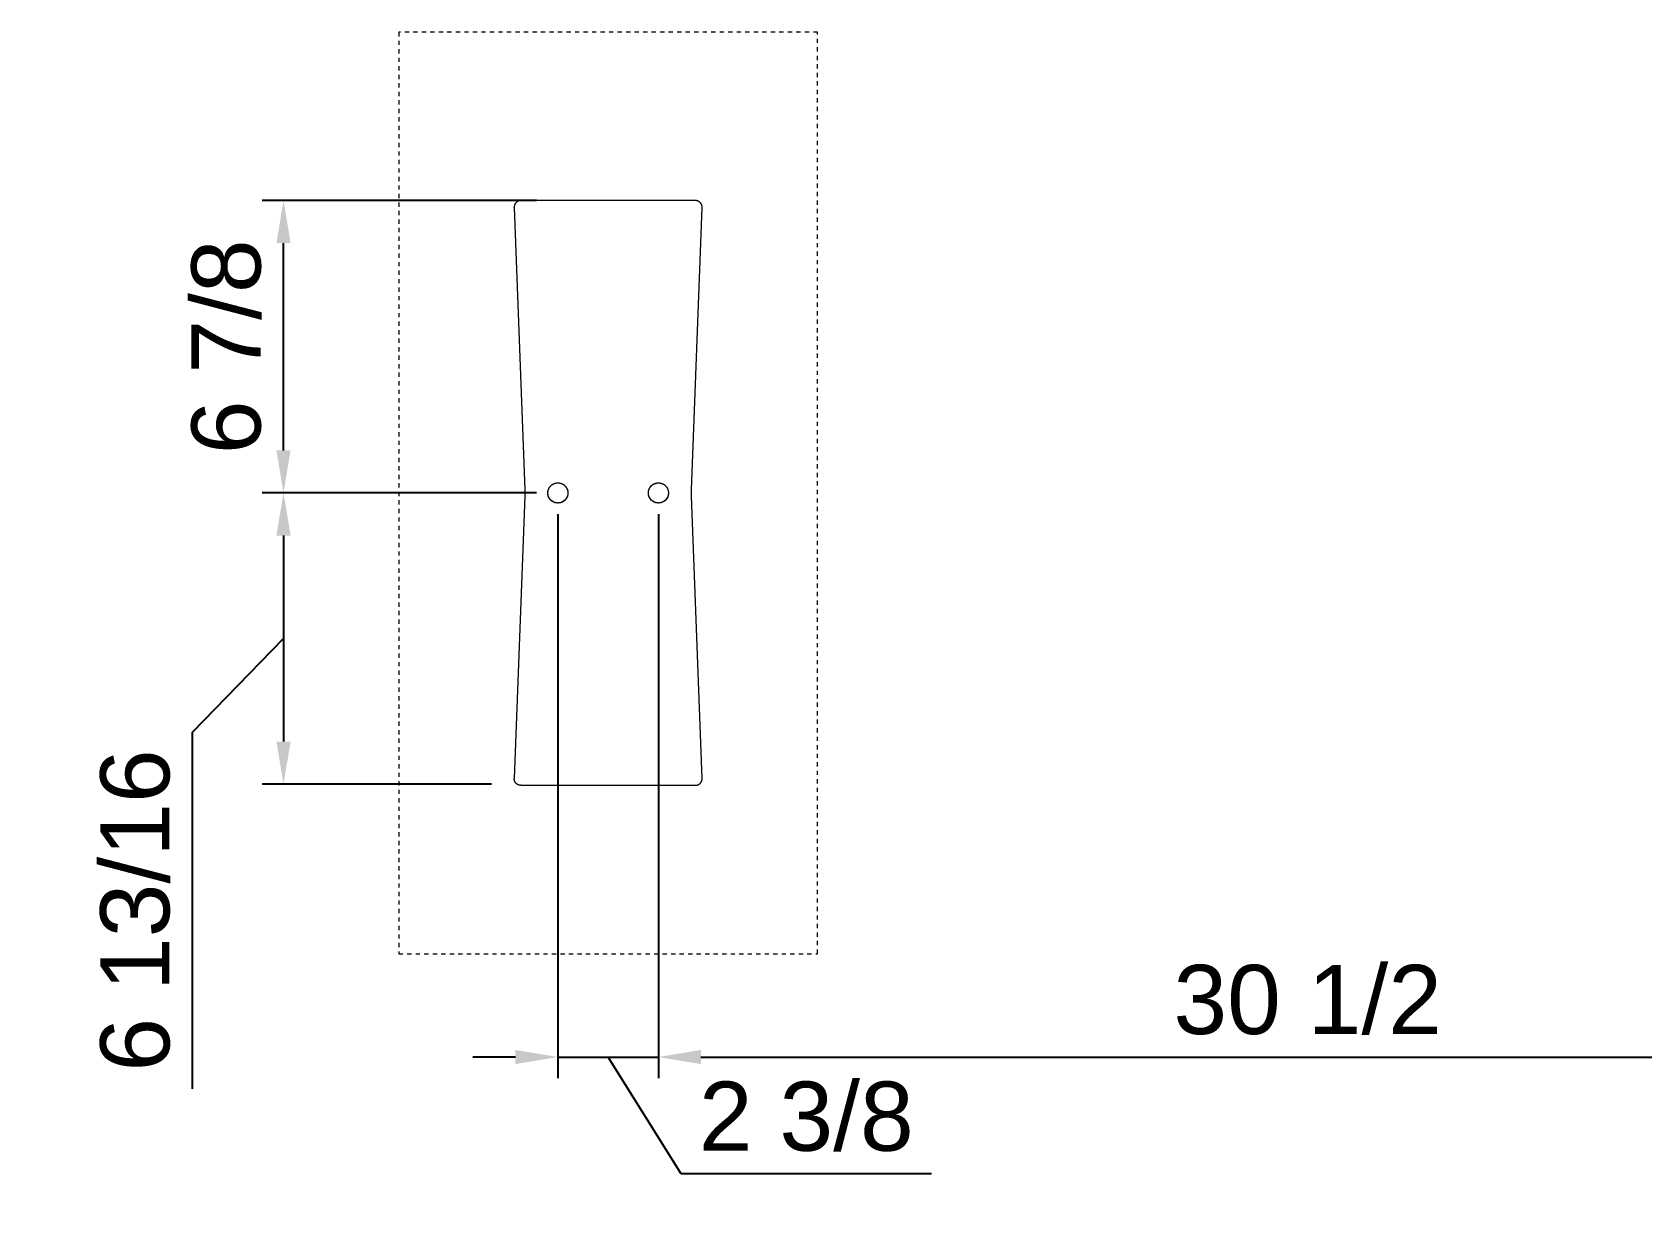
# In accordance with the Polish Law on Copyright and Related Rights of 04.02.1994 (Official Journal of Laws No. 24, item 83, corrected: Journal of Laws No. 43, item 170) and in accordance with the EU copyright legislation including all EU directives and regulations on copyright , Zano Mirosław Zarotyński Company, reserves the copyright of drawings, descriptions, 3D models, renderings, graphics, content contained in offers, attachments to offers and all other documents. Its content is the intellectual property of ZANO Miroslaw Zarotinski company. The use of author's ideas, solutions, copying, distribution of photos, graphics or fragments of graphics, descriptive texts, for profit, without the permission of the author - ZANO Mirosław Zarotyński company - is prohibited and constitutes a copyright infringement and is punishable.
# Model space of a CAD drawing. Header units: inches. Extents: x 1 to 179, y 2 to 121.
# Drawn here: x 0.66 to 38.49, y 2.16 to 30.06 of the extents above; entities that cross this region are included whole.
import ezdxf

# ---------------------------------------------------------------- set-up
doc = ezdxf.new("R2010")
doc.units = ezdxf.units.IN
doc.linetypes.add('HIDDEN', pattern=[1.905, 1.27, -0.635])
for name, color, linetype, lineweight in [('ZANO_R', 7, 'Continuous', 0), ('ZANO_R_przerywana', 250, 'HIDDEN', 0), ('ZANO_W', 1, 'Continuous', 0)]:
    doc.layers.add(name, color=color, linetype=linetype, lineweight=lineweight)
doc.styles.get("Standard").update_dxf_attribs({"font": 'arial.ttf'})
doc.dimstyles.new('amerykanie', dxfattribs={"dimtxt": 50, "dimasz": 50, "dimexe": 0.5, "dimexo": 0.5, "dimgap": 1, "dimtad": 1, "dimdec": 0, "dimzin": 0, "dimlunit": 5, "dimtxsty": 'Standard', "dimcen": 0.09, "dimclrd": 1, "dimclre": 1, "dimclrt": 1, "dimazin": 0, "dimtfac": 1, "dimtdec": 0, "dimtmove": 0, "dimatfit": 3, "dimfxl": 1, "dimtzin": 0, "dimarcsym": 1})

# ---------------------------------------------------------------- blocks, each defined once
blk = doc.blocks.new('*D405')
at = {"layer": 'ZANO_W', "color": 1, "lineweight": -2}
for p, q in [((13.017, 18.737), (13.017, 5.482)), ((15.379, 18.737), (15.379, 5.482)), ((12.017, 5.982), (11.017, 5.982)), ((13.017, 5.982), (15.379, 5.982)), ((15.913, 3.24), (14.198, 5.982)), ((16.379, 5.982), (17.379, 5.982)), ((21.796, 3.24), (15.913, 3.24))]:
    blk.add_line(p, q, dxfattribs=at)
at = {"layer": 'ZANO_W', "color": 1}
for points in [[(12.017, 5.816), (12.017, 6.149), (13.017, 5.982)], [(16.379, 6.149), (16.379, 5.816), (15.379, 5.982)]]:
    blk.add_solid(points, dxfattribs=at)
at = {"layer": 'ZANO_W', "color": 1, "insert": (18.854, 4.581), "char_height": 1.625, "attachment_point": 5}
blk.add_mtext('2 3/8', dxfattribs=at)
blk = doc.blocks.new('*D406')
at = {"layer": 'ZANO_W', "color": 1, "lineweight": -2}
for p, q in [((15.379, 18.737), (15.379, 5.482)), ((45.891, 18.737), (45.891, 5.482)), ((16.379, 5.982), (44.891, 5.982))]:
    blk.add_line(p, q, dxfattribs=at)
at = {"layer": 'ZANO_W', "color": 1}
for points in [[(16.379, 6.149), (16.379, 5.816), (15.379, 5.982)], [(44.891, 5.816), (44.891, 6.149), (45.891, 5.982)]]:
    blk.add_solid(points, dxfattribs=at)
at = {"layer": 'ZANO_W', "color": 1, "insert": (30.635, 7.323), "char_height": 1.625, "attachment_point": 5}
blk.add_mtext('30 1/2', dxfattribs=at)
blk = doc.blocks.new('*D410')
at = {"layer": 'ZANO_W', "color": 1, "lineweight": -2}
for p, q in [((12.517, 19.237), (6.07, 19.237)), ((6.57, 18.237), (6.57, 13.394)), ((4.429, 13.619), (6.57, 15.816)), ((4.429, 5.234), (4.429, 13.619)), ((11.457, 12.394), (6.07, 12.394))]:
    blk.add_line(p, q, dxfattribs=at)
at = {"layer": 'ZANO_W', "color": 1}
for points in [[(6.737, 18.237), (6.403, 18.237), (6.57, 19.237)], [(6.403, 13.394), (6.737, 13.394), (6.57, 12.394)]]:
    blk.add_solid(points, dxfattribs=at)
at = {"layer": 'ZANO_W', "color": 1, "insert": (3.088, 9.426), "char_height": 1.625, "attachment_point": 5, "rotation": 90}
blk.add_mtext('6 13/16', dxfattribs=at)
blk = doc.blocks.new('*D411')
at = {"layer": 'ZANO_W', "color": 1, "lineweight": -2}
for p, q in [((12.517, 26.107), (6.07, 26.107)), ((6.57, 20.237), (6.57, 25.107)), ((12.517, 19.237), (6.07, 19.237))]:
    blk.add_line(p, q, dxfattribs=at)
at = {"layer": 'ZANO_W', "color": 1}
for points in [[(6.737, 25.107), (6.403, 25.107), (6.57, 26.107)], [(6.403, 20.237), (6.737, 20.237), (6.57, 19.237)]]:
    blk.add_solid(points, dxfattribs=at)
at = {"layer": 'ZANO_W', "color": 1, "insert": (5.23, 22.672), "char_height": 1.625, "attachment_point": 5, "rotation": 90}
blk.add_mtext('6 7/8', dxfattribs=at)

msp = doc.modelspace()

# ---------------------------------------------------------------- linework, layer by layer
at = {"layer": 'ZANO_R'}
for p, q in [((12.09398, 26.09796), (12.08894, 26.09608)), ((12.09908, 26.09968), (12.09398, 26.09796)), ((12.10423, 26.10122), (12.09908, 26.09968)), ((12.10943, 26.10258), (12.10423, 26.10122)), ((12.11468, 26.10376), (12.10943, 26.10258)), ((12.11996, 26.10477), (12.11468, 26.10376)), ((12.12527, 26.10559), (12.11996, 26.10477)), ((12.13061, 26.10623), (12.12527, 26.10559)), ((12.13597, 26.10669), (12.13061, 26.10623)), ((12.14134, 26.10696), (12.13597, 26.10669)), ((12.14672, 26.10706), (12.14134, 26.10696)), ((16.24882, 26.10706), (12.14672, 26.10706)), ((16.25421, 26.10696), (16.24882, 26.10706)), ((16.25959, 26.10669), (16.25421, 26.10696)), ((16.26496, 26.10623), (16.25959, 26.10669)), ((16.27031, 26.10558), (16.26496, 26.10623)), ((16.27563, 26.10476), (16.27031, 26.10558)), ((16.28093, 26.10375), (16.27563, 26.10476)), ((16.28618, 26.10256), (16.28093, 26.10375)), ((16.2914, 26.10119), (16.28618, 26.10256)), ((16.29656, 26.09964), (16.2914, 26.10119)), ((16.30166, 26.09792), (16.29656, 26.09964)), ((16.30671, 26.09603), (16.30166, 26.09792)), ((11.98933, 25.95495), (11.98924, 25.94957)), ((11.98926, 25.94662), (11.98924, 25.94957)), ((11.98935, 25.94366), (11.98926, 25.94662)), ((11.9896, 25.96032), (11.98933, 25.95495)), ((11.98935, 25.94366), (12.23879, 19.31096)), ((11.99006, 25.96568), (11.9896, 25.96032)), ((11.9907, 25.97102), (11.99006, 25.96568)), ((11.99153, 25.97633), (11.9907, 25.97102)), ((11.99253, 25.98162), (11.99153, 25.97633)), ((11.99371, 25.98686), (11.99253, 25.98162)), ((11.99508, 25.99206), (11.99371, 25.98686)), ((11.99661, 25.99722), (11.99508, 25.99206)), ((11.99833, 26.00231), (11.99661, 25.99722)), ((12.00022, 26.00735), (11.99833, 26.00231)), ((12.00227, 26.01232), (12.00022, 26.00735)), ((12.0045, 26.01721), (12.00227, 26.01232)), ((12.00689, 26.02203), (12.0045, 26.01721)), ((12.00945, 26.02676), (12.00689, 26.02203)), ((12.01216, 26.0314), (12.00945, 26.02676)), ((12.01503, 26.03595), (12.01216, 26.0314)), ((12.01806, 26.04039), (12.01503, 26.03595)), ((12.02123, 26.04473), (12.01806, 26.04039)), ((12.02456, 26.04896), (12.02123, 26.04473)), ((12.02802, 26.05307), (12.02456, 26.04896)), ((12.03162, 26.05706), (12.02802, 26.05307)), ((12.03536, 26.06093), (12.03162, 26.05706)), ((12.03923, 26.06467), (12.03536, 26.06093)), ((12.04322, 26.06827), (12.03923, 26.06467)), ((12.04733, 26.07173), (12.04322, 26.06827)), ((12.05156, 26.07506), (12.04733, 26.07173)), ((12.0559, 26.07823), (12.05156, 26.07506)), ((12.06035, 26.08126), (12.0559, 26.07823)), ((12.06489, 26.08413), (12.06035, 26.08126)), ((12.06953, 26.08684), (12.06489, 26.08413)), ((12.07426, 26.0894), (12.06953, 26.08684)), ((12.07908, 26.09179), (12.07426, 26.0894)), ((12.08398, 26.09402), (12.07908, 26.09179)), ((12.08894, 26.09608), (12.08398, 26.09402)), ((16.15675, 19.31096), (16.40619, 25.94366)), ((16.31169, 26.09396), (16.30671, 26.09603)), ((16.31659, 26.09173), (16.31169, 26.09396)), ((16.32141, 26.08932), (16.31659, 26.09173)), ((16.32615, 26.08676), (16.32141, 26.08932)), ((16.3308, 26.08403), (16.32615, 26.08676)), ((16.33535, 26.08115), (16.3308, 26.08403)), ((16.3398, 26.07811), (16.33535, 26.08115)), ((16.34415, 26.07492), (16.3398, 26.07811)), ((16.34838, 26.07159), (16.34415, 26.07492)), ((16.3525, 26.06811), (16.34838, 26.07159)), ((16.35649, 26.06449), (16.3525, 26.06811)), ((16.36036, 26.06074), (16.35649, 26.06449)), ((16.3641, 26.05686), (16.36036, 26.06074)), ((16.3677, 26.05285), (16.3641, 26.05686)), ((16.37117, 26.04873), (16.3677, 26.05285)), ((16.37449, 26.04448), (16.37117, 26.04873)), ((16.37766, 26.04013), (16.37449, 26.04448)), ((16.38068, 26.03567), (16.37766, 26.04013)), ((16.38355, 26.0311), (16.38068, 26.03567)), ((16.38626, 26.02645), (16.38355, 26.0311)), ((16.38881, 26.0217), (16.38626, 26.02645)), ((16.3912, 26.01687), (16.38881, 26.0217)), ((16.39342, 26.01196), (16.3912, 26.01687)), ((16.39547, 26.00697), (16.39342, 26.01196)), ((16.39735, 26.00192), (16.39547, 26.00697)), ((16.39905, 25.99681), (16.39735, 26.00192)), ((16.40058, 25.99164), (16.39905, 25.99681)), ((16.40193, 25.98642), (16.40058, 25.99164)), ((16.4031, 25.98116), (16.40193, 25.98642)), ((16.40409, 25.97587), (16.4031, 25.98116)), ((16.4049, 25.97054), (16.40409, 25.97587)), ((16.40552, 25.96519), (16.4049, 25.97054)), ((16.40597, 25.95982), (16.40552, 25.96519)), ((16.40622, 25.95443), (16.40597, 25.95982)), ((16.40619, 25.94366), (16.4063, 25.94904)), ((16.4063, 25.94904), (16.40622, 25.95443)), ((12.23879, 19.31096), (12.23983, 19.27398)), ((12.7855, 19.28556), (12.78731, 19.29351)), ((12.78731, 19.29351), (12.7894, 19.30139)), ((12.7894, 19.30139), (12.79176, 19.3092)), ((12.79176, 19.3092), (12.79438, 19.31692)), ((12.79438, 19.31692), (12.79727, 19.32455)), ((12.79727, 19.32455), (12.80043, 19.33207)), ((12.80043, 19.33207), (12.80384, 19.33947)), ((12.80384, 19.33947), (12.8075, 19.34676)), ((12.8075, 19.34676), (12.81142, 19.35391)), ((12.81142, 19.35391), (12.81558, 19.36093)), ((12.81558, 19.36093), (12.81997, 19.36779)), ((12.81997, 19.36779), (12.82461, 19.3745)), ((12.82461, 19.3745), (12.82947, 19.38105)), ((12.82947, 19.38105), (12.83455, 19.38743)), ((12.83455, 19.38743), (12.83985, 19.39362)), ((12.83985, 19.39362), (12.84536, 19.39963)), ((12.84536, 19.39963), (12.85108, 19.40545)), ((12.85108, 19.40545), (12.85699, 19.41106)), ((12.85699, 19.41106), (12.8631, 19.41647)), ((12.8631, 19.41647), (12.86938, 19.42166)), ((12.86938, 19.42166), (12.87585, 19.42664)), ((12.87585, 19.42664), (12.88248, 19.43139)), ((12.88248, 19.43139), (12.88927, 19.4359)), ((12.88927, 19.4359), (12.89621, 19.44018)), ((12.89621, 19.44018), (12.90329, 19.44422)), ((12.90329, 19.44422), (12.91052, 19.44801)), ((12.91052, 19.44801), (12.91786, 19.45155)), ((12.91786, 19.45155), (12.92533, 19.45483)), ((12.92533, 19.45483), (12.9329, 19.45785)), ((12.9329, 19.45785), (12.94057, 19.46061)), ((12.94057, 19.46061), (12.94834, 19.4631)), ((12.94834, 19.4631), (12.95618, 19.46533)), ((12.95618, 19.46533), (12.9641, 19.46728)), ((12.9641, 19.46728), (12.97208, 19.46896)), ((12.97208, 19.46896), (12.98012, 19.47036)), ((12.98012, 19.47036), (12.98819, 19.47148)), ((12.98819, 19.47148), (12.9963, 19.47232)), ((12.9963, 19.47232), (13.00444, 19.47288)), ((13.00444, 19.47288), (13.01259, 19.47317)), ((13.01259, 19.47317), (13.02074, 19.47317)), ((13.02074, 19.47317), (13.02889, 19.47288)), ((13.02889, 19.47288), (13.03703, 19.47232)), ((13.03703, 19.47232), (13.04514, 19.47148)), ((13.04514, 19.47148), (13.05322, 19.47036)), ((13.05322, 19.47036), (13.06125, 19.46896)), ((13.06125, 19.46896), (13.06923, 19.46728)), ((13.06923, 19.46728), (13.07715, 19.46533)), ((13.07715, 19.46533), (13.08499, 19.4631)), ((13.08499, 19.4631), (13.09276, 19.46061)), ((13.09276, 19.46061), (13.10043, 19.45785)), ((13.10043, 19.45785), (13.108, 19.45483)), ((13.108, 19.45483), (13.11547, 19.45155)), ((13.11547, 19.45155), (13.12282, 19.44801)), ((13.12282, 19.44801), (13.13004, 19.44422)), ((13.13004, 19.44422), (13.13712, 19.44018)), ((13.13712, 19.44018), (13.14406, 19.4359)), ((13.14406, 19.4359), (13.15085, 19.43139)), ((13.15085, 19.43139), (13.15748, 19.42664)), ((13.15748, 19.42664), (13.16395, 19.42166)), ((13.16395, 19.42166), (13.17023, 19.41647)), ((13.17023, 19.41647), (13.17634, 19.41106)), ((13.17634, 19.41106), (13.18225, 19.40545)), ((13.18225, 19.40545), (13.18797, 19.39963)), ((13.18797, 19.39963), (13.19348, 19.39362)), ((13.19348, 19.39362), (13.19878, 19.38743)), ((13.19878, 19.38743), (13.20386, 19.38105)), ((13.20386, 19.38105), (13.20873, 19.3745)), ((13.20873, 19.3745), (13.21336, 19.36779)), ((13.21336, 19.36779), (13.21776, 19.36093)), ((13.21776, 19.36093), (13.22191, 19.35391)), ((13.22191, 19.35391), (13.22583, 19.34676)), ((13.22583, 19.34676), (13.22949, 19.33947)), ((13.22949, 19.33947), (13.2329, 19.33207)), ((13.2329, 19.33207), (13.23606, 19.32455)), ((13.23606, 19.32455), (13.23895, 19.31692)), ((13.23895, 19.31692), (13.24158, 19.3092)), ((13.24158, 19.3092), (13.24393, 19.30139)), ((13.24393, 19.30139), (13.24602, 19.29351)), ((13.24602, 19.29351), (13.24784, 19.28556)), ((15.1477, 19.28556), (15.14951, 19.29351)), ((15.14951, 19.29351), (15.1516, 19.30139)), ((15.1516, 19.30139), (15.15396, 19.3092)), ((15.15396, 19.3092), (15.15659, 19.31692)), ((15.15659, 19.31692), (15.15948, 19.32455)), ((15.15948, 19.32455), (15.16263, 19.33207)), ((15.16263, 19.33207), (15.16604, 19.33947)), ((15.16604, 19.33947), (15.16971, 19.34676)), ((15.16971, 19.34676), (15.17362, 19.35391)), ((15.17362, 19.35391), (15.17778, 19.36093)), ((15.17778, 19.36093), (15.18218, 19.36779)), ((15.18218, 19.36779), (15.18681, 19.3745)), ((15.18681, 19.3745), (15.19167, 19.38105)), ((15.19167, 19.38105), (15.19675, 19.38743)), ((15.19675, 19.38743), (15.20206, 19.39362)), ((15.20206, 19.39362), (15.20757, 19.39963)), ((15.20757, 19.39963), (15.21328, 19.40545)), ((15.21328, 19.40545), (15.2192, 19.41106)), ((15.2192, 19.41106), (15.2253, 19.41647)), ((15.2253, 19.41647), (15.23159, 19.42166)), ((15.23159, 19.42166), (15.23805, 19.42664)), ((15.23805, 19.42664), (15.24468, 19.43139)), ((15.24468, 19.43139), (15.25147, 19.4359)), ((15.25147, 19.4359), (15.25841, 19.44018)), ((15.25841, 19.44018), (15.2655, 19.44422)), ((15.2655, 19.44422), (15.27272, 19.44801)), ((15.27272, 19.44801), (15.28007, 19.45155)), ((15.28007, 19.45155), (15.28753, 19.45483)), ((15.28753, 19.45483), (15.2951, 19.45785)), ((15.2951, 19.45785), (15.30278, 19.46061)), ((15.30278, 19.46061), (15.31054, 19.4631)), ((15.31054, 19.4631), (15.31839, 19.46533)), ((15.31839, 19.46533), (15.32631, 19.46728)), ((15.32631, 19.46728), (15.33429, 19.46896)), ((15.33429, 19.46896), (15.34232, 19.47036)), ((15.34232, 19.47036), (15.3504, 19.47148)), ((15.3504, 19.47148), (15.35851, 19.47232)), ((15.35851, 19.47232), (15.36664, 19.47288)), ((15.36664, 19.47288), (15.37479, 19.47317)), ((15.37479, 19.47317), (15.38295, 19.47317)), ((15.38295, 19.47317), (15.3911, 19.47288)), ((15.3911, 19.47288), (15.39923, 19.47232)), ((15.39923, 19.47232), (15.40734, 19.47148)), ((15.40734, 19.47148), (15.41542, 19.47036)), ((15.41542, 19.47036), (15.42345, 19.46896)), ((15.42345, 19.46896), (15.43143, 19.46728)), ((15.43143, 19.46728), (15.43935, 19.46533)), ((15.43935, 19.46533), (15.4472, 19.4631)), ((15.4472, 19.4631), (15.45496, 19.46061)), ((15.45496, 19.46061), (15.46263, 19.45785)), ((15.46263, 19.45785), (15.47021, 19.45483)), ((15.47021, 19.45483), (15.47767, 19.45155)), ((15.47767, 19.45155), (15.48502, 19.44801)), ((15.48502, 19.44801), (15.49224, 19.44422)), ((15.49224, 19.44422), (15.49933, 19.44018)), ((15.49933, 19.44018), (15.50627, 19.4359)), ((15.50627, 19.4359), (15.51306, 19.43139)), ((15.51306, 19.43139), (15.51969, 19.42664)), ((15.51969, 19.42664), (15.52615, 19.42166)), ((15.52615, 19.42166), (15.53244, 19.41647)), ((15.53244, 19.41647), (15.53854, 19.41106)), ((15.53854, 19.41106), (15.54445, 19.40545)), ((15.54445, 19.40545), (15.55017, 19.39963)), ((15.55017, 19.39963), (15.55568, 19.39362)), ((15.55568, 19.39362), (15.56098, 19.38743)), ((15.56098, 19.38743), (15.56607, 19.38105)), ((15.56607, 19.38105), (15.57093, 19.3745)), ((15.57093, 19.3745), (15.57556, 19.36779)), ((15.57556, 19.36779), (15.57996, 19.36093)), ((15.57996, 19.36093), (15.58412, 19.35391)), ((15.58412, 19.35391), (15.58803, 19.34676)), ((15.58803, 19.34676), (15.5917, 19.33947)), ((15.5917, 19.33947), (15.59511, 19.33207)), ((15.59511, 19.33207), (15.59826, 19.32455)), ((15.59826, 19.32455), (15.60115, 19.31692)), ((15.60115, 19.31692), (15.60378, 19.3092)), ((15.60378, 19.3092), (15.60614, 19.30139)), ((15.60614, 19.30139), (15.60823, 19.29351)), ((15.60823, 19.29351), (15.61004, 19.28556)), ((16.15551, 19.26164), (16.15675, 19.31096)), ((12.23879, 19.163), (11.98935, 12.5303)), ((12.23983, 19.19998), (12.23879, 19.163)), ((12.23983, 19.27398), (12.24018, 19.23698)), ((12.24018, 19.23698), (12.23983, 19.19998)), ((12.78045, 19.23698), (12.78059, 19.24513)), ((12.78059, 19.22883), (12.78045, 19.23698)), ((12.78059, 19.24513), (12.78101, 19.25328)), ((12.78101, 19.22068), (12.78059, 19.22883)), ((12.78101, 19.25328), (12.78171, 19.2614)), ((12.78171, 19.21256), (12.78101, 19.22068)), ((12.78171, 19.2614), (12.78269, 19.2695)), ((12.78269, 19.20446), (12.78171, 19.21256)), ((12.78269, 19.2695), (12.78396, 19.27755)), ((12.78396, 19.19641), (12.78269, 19.20446)), ((12.78396, 19.27755), (12.7855, 19.28556)), ((12.7855, 19.1884), (12.78396, 19.19641)), ((12.78731, 19.18045), (12.7855, 19.1884)), ((12.7894, 19.17257), (12.78731, 19.18045)), ((12.79176, 19.16476), (12.7894, 19.17257)), ((12.79438, 19.15704), (12.79176, 19.16476)), ((12.79727, 19.14942), (12.79438, 19.15704)), ((12.80043, 19.1419), (12.79727, 19.14942)), ((12.80384, 19.13449), (12.80043, 19.1419)), ((12.8075, 19.1272), (12.80384, 19.13449)), ((12.81142, 19.12005), (12.8075, 19.1272)), ((12.81558, 19.11303), (12.81142, 19.12005)), ((12.81997, 19.10617), (12.81558, 19.11303)), ((12.82461, 19.09946), (12.81997, 19.10617)), ((12.82947, 19.09291), (12.82461, 19.09946)), ((12.83455, 19.08653), (12.82947, 19.09291)), ((12.83985, 19.08034), (12.83455, 19.08653)), ((12.84536, 19.07433), (12.83985, 19.08034)), ((12.85108, 19.06851), (12.84536, 19.07433)), ((12.85699, 19.0629), (12.85108, 19.06851)), ((12.8631, 19.05749), (12.85699, 19.0629)), ((12.86938, 19.0523), (12.8631, 19.05749)), ((12.87585, 19.04732), (12.86938, 19.0523)), ((12.88248, 19.04257), (12.87585, 19.04732)), ((12.88927, 19.03806), (12.88248, 19.04257)), ((12.89621, 19.03378), (12.88927, 19.03806)), ((12.90329, 19.02974), (12.89621, 19.03378)), ((12.91052, 19.02595), (12.90329, 19.02974)), ((12.91786, 19.02242), (12.91052, 19.02595)), ((12.92533, 19.01913), (12.91786, 19.02242)), ((12.9329, 19.01611), (12.92533, 19.01913)), ((12.94057, 19.01335), (12.9329, 19.01611)), ((12.94834, 19.01086), (12.94057, 19.01335)), ((12.95618, 19.00863), (12.94834, 19.01086)), ((12.9641, 19.00668), (12.95618, 19.00863)), ((12.97208, 19.00501), (12.9641, 19.00668)), ((12.98012, 19.0036), (12.97208, 19.00501)), ((12.98819, 19.00248), (12.98012, 19.0036)), ((12.9963, 19.00164), (12.98819, 19.00248)), ((13.00444, 19.00108), (12.9963, 19.00164)), ((13.01259, 19.0008), (13.00444, 19.00108)), ((13.02074, 19.0008), (13.01259, 19.0008)), ((13.02889, 19.00108), (13.02074, 19.0008)), ((13.03703, 19.00164), (13.02889, 19.00108)), ((13.04514, 19.00248), (13.03703, 19.00164)), ((13.05322, 19.0036), (13.04514, 19.00248)), ((13.06125, 19.00501), (13.05322, 19.0036)), ((13.06923, 19.00668), (13.06125, 19.00501)), ((13.07715, 19.00863), (13.06923, 19.00668)), ((13.08499, 19.01086), (13.07715, 19.00863)), ((13.09276, 19.01335), (13.08499, 19.01086)), ((13.10043, 19.01611), (13.09276, 19.01335)), ((13.108, 19.01913), (13.10043, 19.01611)), ((13.11547, 19.02242), (13.108, 19.01913)), ((13.12282, 19.02595), (13.11547, 19.02242)), ((13.13004, 19.02974), (13.12282, 19.02595)), ((13.13712, 19.03378), (13.13004, 19.02974)), ((13.14406, 19.03806), (13.13712, 19.03378)), ((13.15085, 19.04257), (13.14406, 19.03806)), ((13.15748, 19.04732), (13.15085, 19.04257)), ((13.16395, 19.0523), (13.15748, 19.04732)), ((13.17023, 19.05749), (13.16395, 19.0523)), ((13.17634, 19.0629), (13.17023, 19.05749)), ((13.18225, 19.06851), (13.17634, 19.0629)), ((13.18797, 19.07433), (13.18225, 19.06851)), ((13.19348, 19.08034), (13.18797, 19.07433)), ((13.19878, 19.08653), (13.19348, 19.08034)), ((13.20386, 19.09291), (13.19878, 19.08653)), ((13.20873, 19.09946), (13.20386, 19.09291)), ((13.21336, 19.10617), (13.20873, 19.09946)), ((13.21776, 19.11303), (13.21336, 19.10617)), ((13.22191, 19.12005), (13.21776, 19.11303)), ((13.22583, 19.1272), (13.22191, 19.12005)), ((13.22949, 19.13449), (13.22583, 19.1272)), ((13.2329, 19.1419), (13.22949, 19.13449)), ((13.23606, 19.14942), (13.2329, 19.1419)), ((13.23895, 19.15704), (13.23606, 19.14942)), ((13.24158, 19.16476), (13.23895, 19.15704)), ((13.24393, 19.17257), (13.24158, 19.16476)), ((13.24602, 19.18045), (13.24393, 19.17257)), ((13.24784, 19.1884), (13.24602, 19.18045)), ((13.24784, 19.28556), (13.24938, 19.27755)), ((13.24938, 19.19641), (13.24784, 19.1884)), ((13.24938, 19.27755), (13.25064, 19.2695)), ((13.25064, 19.20446), (13.24938, 19.19641)), ((13.25064, 19.2695), (13.25162, 19.2614)), ((13.25162, 19.21256), (13.25064, 19.20446)), ((13.25162, 19.2614), (13.25232, 19.25328)), ((13.25232, 19.22068), (13.25162, 19.21256)), ((13.25232, 19.25328), (13.25275, 19.24513)), ((13.25275, 19.22883), (13.25232, 19.22068)), ((13.25275, 19.24513), (13.25289, 19.23698)), ((13.25289, 19.23698), (13.25275, 19.22883)), ((15.14265, 19.23698), (15.14279, 19.24513)), ((15.14279, 19.22883), (15.14265, 19.23698)), ((15.14279, 19.24513), (15.14321, 19.25328)), ((15.14321, 19.22068), (15.14279, 19.22883)), ((15.14321, 19.25328), (15.14391, 19.2614)), ((15.14391, 19.21256), (15.14321, 19.22068)), ((15.14391, 19.2614), (15.1449, 19.2695)), ((15.1449, 19.20446), (15.14391, 19.21256)), ((15.1449, 19.2695), (15.14616, 19.27755)), ((15.14616, 19.19641), (15.1449, 19.20446)), ((15.14616, 19.27755), (15.1477, 19.28556)), ((15.1477, 19.1884), (15.14616, 19.19641)), ((15.14951, 19.18045), (15.1477, 19.1884)), ((15.1516, 19.17257), (15.14951, 19.18045)), ((15.15396, 19.16476), (15.1516, 19.17257)), ((15.15659, 19.15704), (15.15396, 19.16476)), ((15.15948, 19.14942), (15.15659, 19.15704)), ((15.16263, 19.1419), (15.15948, 19.14942)), ((15.16604, 19.13449), (15.16263, 19.1419)), ((15.16971, 19.1272), (15.16604, 19.13449)), ((15.17362, 19.12005), (15.16971, 19.1272)), ((15.17778, 19.11303), (15.17362, 19.12005)), ((15.18218, 19.10617), (15.17778, 19.11303)), ((15.18681, 19.09946), (15.18218, 19.10617)), ((15.19167, 19.09291), (15.18681, 19.09946)), ((15.19675, 19.08653), (15.19167, 19.09291)), ((15.20206, 19.08034), (15.19675, 19.08653)), ((15.20757, 19.07433), (15.20206, 19.08034)), ((15.21328, 19.06851), (15.20757, 19.07433)), ((15.2192, 19.0629), (15.21328, 19.06851)), ((15.2253, 19.05749), (15.2192, 19.0629)), ((15.23159, 19.0523), (15.2253, 19.05749)), ((15.23805, 19.04732), (15.23159, 19.0523)), ((15.24468, 19.04257), (15.23805, 19.04732)), ((15.25147, 19.03806), (15.24468, 19.04257)), ((15.25841, 19.03378), (15.25147, 19.03806)), ((15.2655, 19.02974), (15.25841, 19.03378)), ((15.27272, 19.02595), (15.2655, 19.02974)), ((15.28007, 19.02242), (15.27272, 19.02595)), ((15.28753, 19.01913), (15.28007, 19.02242)), ((15.2951, 19.01611), (15.28753, 19.01913)), ((15.30278, 19.01335), (15.2951, 19.01611)), ((15.31054, 19.01086), (15.30278, 19.01335)), ((15.31839, 19.00863), (15.31054, 19.01086)), ((15.32631, 19.00668), (15.31839, 19.00863)), ((15.33429, 19.00501), (15.32631, 19.00668)), ((15.34232, 19.0036), (15.33429, 19.00501)), ((15.3504, 19.00248), (15.34232, 19.0036)), ((15.35851, 19.00164), (15.3504, 19.00248)), ((15.36664, 19.00108), (15.35851, 19.00164)), ((15.37479, 19.0008), (15.36664, 19.00108)), ((15.38295, 19.0008), (15.37479, 19.0008)), ((15.3911, 19.00108), (15.38295, 19.0008)), ((15.39923, 19.00164), (15.3911, 19.00108)), ((15.40734, 19.00248), (15.39923, 19.00164)), ((15.41542, 19.0036), (15.40734, 19.00248)), ((15.42345, 19.00501), (15.41542, 19.0036)), ((15.43143, 19.00668), (15.42345, 19.00501)), ((15.43935, 19.00863), (15.43143, 19.00668)), ((15.4472, 19.01086), (15.43935, 19.00863)), ((15.45496, 19.01335), (15.4472, 19.01086)), ((15.46263, 19.01611), (15.45496, 19.01335)), ((15.47021, 19.01913), (15.46263, 19.01611)), ((15.47767, 19.02242), (15.47021, 19.01913)), ((15.48502, 19.02595), (15.47767, 19.02242)), ((15.49224, 19.02974), (15.48502, 19.02595)), ((15.49933, 19.03378), (15.49224, 19.02974)), ((15.50627, 19.03806), (15.49933, 19.03378)), ((15.51306, 19.04257), (15.50627, 19.03806)), ((15.51969, 19.04732), (15.51306, 19.04257)), ((15.52615, 19.0523), (15.51969, 19.04732)), ((15.53244, 19.05749), (15.52615, 19.0523)), ((15.53854, 19.0629), (15.53244, 19.05749)), ((15.54445, 19.06851), (15.53854, 19.0629)), ((15.55017, 19.07433), (15.54445, 19.06851)), ((15.55568, 19.08034), (15.55017, 19.07433)), ((15.56098, 19.08653), (15.55568, 19.08034)), ((15.56607, 19.09291), (15.56098, 19.08653)), ((15.57093, 19.09946), (15.56607, 19.09291)), ((15.57556, 19.10617), (15.57093, 19.09946)), ((15.57996, 19.11303), (15.57556, 19.10617)), ((15.58412, 19.12005), (15.57996, 19.11303)), ((15.58803, 19.1272), (15.58412, 19.12005)), ((15.5917, 19.13449), (15.58803, 19.1272)), ((15.59511, 19.1419), (15.5917, 19.13449)), ((15.59826, 19.14942), (15.59511, 19.1419)), ((15.60115, 19.15704), (15.59826, 19.14942)), ((15.60378, 19.16476), (15.60115, 19.15704)), ((15.60614, 19.17257), (15.60378, 19.16476)), ((15.60823, 19.18045), (15.60614, 19.17257)), ((15.61004, 19.1884), (15.60823, 19.18045)), ((15.61004, 19.28556), (15.61158, 19.27755)), ((15.61158, 19.19641), (15.61004, 19.1884)), ((15.61158, 19.27755), (15.61284, 19.2695)), ((15.61284, 19.20446), (15.61158, 19.19641)), ((15.61284, 19.2695), (15.61382, 19.2614)), ((15.61382, 19.21256), (15.61284, 19.20446)), ((15.61382, 19.2614), (15.61453, 19.25328)), ((15.61453, 19.22068), (15.61382, 19.21256)), ((15.61453, 19.25328), (15.61495, 19.24513)), ((15.61495, 19.22883), (15.61453, 19.22068)), ((15.61495, 19.24513), (15.61509, 19.23698)), ((15.61509, 19.23698), (15.61495, 19.22883)), ((16.15551, 19.21232), (16.15551, 19.26164)), ((16.15675, 19.163), (16.15551, 19.21232)), ((16.40619, 12.5303), (16.15675, 19.163)), ((11.98926, 12.52735), (11.98924, 12.52439)), ((11.98933, 12.51901), (11.98924, 12.52439)), ((11.98935, 12.5303), (11.98926, 12.52735)), ((11.9896, 12.51364), (11.98933, 12.51901)), ((11.99006, 12.50828), (11.9896, 12.51364)), ((11.9907, 12.50294), (11.99006, 12.50828)), ((11.99153, 12.49763), (11.9907, 12.50294)), ((11.99253, 12.49235), (11.99153, 12.49763)), ((11.99371, 12.4871), (11.99253, 12.49235)), ((11.99508, 12.4819), (11.99371, 12.4871)), ((11.99661, 12.47675), (11.99508, 12.4819)), ((16.39905, 12.47715), (16.40058, 12.48232)), ((16.40058, 12.48232), (16.40193, 12.48754)), ((16.40193, 12.48754), (16.4031, 12.4928)), ((16.4031, 12.4928), (16.40409, 12.49809)), ((16.40409, 12.49809), (16.4049, 12.50342)), ((16.4049, 12.50342), (16.40552, 12.50877)), ((16.40552, 12.50877), (16.40597, 12.51415)), ((16.40597, 12.51415), (16.40622, 12.51953)), ((16.4063, 12.52492), (16.40619, 12.5303)), ((16.40622, 12.51953), (16.4063, 12.52492)), ((11.99833, 12.47165), (11.99661, 12.47675)), ((12.00022, 12.46661), (11.99833, 12.47165)), ((12.00227, 12.46165), (12.00022, 12.46661)), ((12.0045, 12.45675), (12.00227, 12.46165)), ((12.00689, 12.45193), (12.0045, 12.45675)), ((12.00945, 12.4472), (12.00689, 12.45193)), ((12.01216, 12.44256), (12.00945, 12.4472)), ((12.01503, 12.43802), (12.01216, 12.44256)), ((12.01806, 12.43357), (12.01503, 12.43802)), ((12.02123, 12.42923), (12.01806, 12.43357)), ((12.02456, 12.425), (12.02123, 12.42923)), ((12.02802, 12.42089), (12.02456, 12.425)), ((12.03162, 12.4169), (12.02802, 12.42089)), ((12.03536, 12.41303), (12.03162, 12.4169)), ((12.03923, 12.40929), (12.03536, 12.41303)), ((12.04322, 12.40569), (12.03923, 12.40929)), ((12.04733, 12.40223), (12.04322, 12.40569)), ((12.05156, 12.3989), (12.04733, 12.40223)), ((12.0559, 12.39573), (12.05156, 12.3989)), ((12.06035, 12.3927), (12.0559, 12.39573)), ((12.06489, 12.38983), (12.06035, 12.3927)), ((12.06953, 12.38712), (12.06489, 12.38983)), ((12.07426, 12.38456), (12.06953, 12.38712)), ((12.07908, 12.38217), (12.07426, 12.38456)), ((12.08398, 12.37994), (12.07908, 12.38217)), ((12.08894, 12.37789), (12.08398, 12.37994)), ((12.09398, 12.376), (12.08894, 12.37789)), ((12.09908, 12.37428), (12.09398, 12.376)), ((12.10423, 12.37275), (12.09908, 12.37428)), ((12.10943, 12.37138), (12.10423, 12.37275)), ((12.11468, 12.3702), (12.10943, 12.37138)), ((12.11996, 12.3692), (12.11468, 12.3702)), ((12.12527, 12.36837), (12.11996, 12.3692)), ((12.13061, 12.36773), (12.12527, 12.36837)), ((12.13597, 12.36727), (12.13061, 12.36773)), ((12.14134, 12.367), (12.13597, 12.36727)), ((12.14672, 12.36691), (12.14134, 12.367)), ((12.14672, 12.36691), (16.24882, 12.36691)), ((16.24882, 12.36691), (16.25421, 12.367)), ((16.25421, 12.367), (16.25959, 12.36727)), ((16.25959, 12.36727), (16.26496, 12.36773)), ((16.26496, 12.36773), (16.27031, 12.36838)), ((16.27031, 12.36838), (16.27563, 12.36921)), ((16.27563, 12.36921), (16.28093, 12.37021)), ((16.28093, 12.37021), (16.28618, 12.3714)), ((16.28618, 12.3714), (16.2914, 12.37277)), ((16.2914, 12.37277), (16.29656, 12.37432)), ((16.29656, 12.37432), (16.30166, 12.37604)), ((16.30166, 12.37604), (16.30671, 12.37793)), ((16.30671, 12.37793), (16.31169, 12.38)), ((16.31169, 12.38), (16.31659, 12.38223)), ((16.31659, 12.38223), (16.32141, 12.38464)), ((16.32141, 12.38464), (16.32615, 12.3872)), ((16.32615, 12.3872), (16.3308, 12.38993)), ((16.3308, 12.38993), (16.33535, 12.39281)), ((16.33535, 12.39281), (16.3398, 12.39585)), ((16.3398, 12.39585), (16.34415, 12.39904)), ((16.34415, 12.39904), (16.34838, 12.40237)), ((16.34838, 12.40237), (16.3525, 12.40585)), ((16.3525, 12.40585), (16.35649, 12.40947)), ((16.35649, 12.40947), (16.36036, 12.41322)), ((16.36036, 12.41322), (16.3641, 12.4171)), ((16.3641, 12.4171), (16.3677, 12.42111)), ((16.3677, 12.42111), (16.37117, 12.42523)), ((16.37117, 12.42523), (16.37449, 12.42948)), ((16.37449, 12.42948), (16.37766, 12.43383)), ((16.37766, 12.43383), (16.38068, 12.4383)), ((16.38068, 12.4383), (16.38355, 12.44286)), ((16.38355, 12.44286), (16.38626, 12.44752)), ((16.38626, 12.44752), (16.38881, 12.45226)), ((16.38881, 12.45226), (16.3912, 12.45709)), ((16.3912, 12.45709), (16.39342, 12.46201)), ((16.39342, 12.46201), (16.39547, 12.46699)), ((16.39547, 12.46699), (16.39735, 12.47204)), ((16.39735, 12.47204), (16.39905, 12.47715))]:
    msp.add_line(p, q, dxfattribs=at)
for centre, radius in [((13.01669, 19.23698), 0.23621), ((15.37889, 19.23696), 0.23619)]:
    msp.add_circle(centre, radius, dxfattribs=at)
at = {"layer": 'ZANO_R_przerywana', "ltscale": 0.05}
for p, q in [((19.11902, 30.06375), (9.27651, 30.06375)), ((9.27651, 30.06375), (9.27651, 8.41022)), ((19.11902, 8.41022), (19.11902, 30.06375)), ((9.27651, 8.41022), (19.11902, 8.41022))]:
    msp.add_line(p, q, dxfattribs=at)

# ---------------------------------------------------------------- dimensions: what is measured, and where the dimension line sits
at = {"layer": 'ZANO_W'}
dim = msp.add_linear_dim(base=(6.57002, 26.10706), p1=(13.01669, 19.23698), p2=(13.01669, 26.10706), angle=90, dimstyle='amerykanie', override={"dimtxt": 1.625, "dimasz": 1, "dimgap": 0.5, "dimdec": 4, "dimaunit": 1, "dimadec": 1, "dimtdec": 4, "dimtmove": 1, "dimfrac": 2}, dxfattribs=at)
dim.commit()
dim.dimension.update_dxf_attribs({"geometry": '*D411', "text_midpoint": (5.22981, 22.67202)})
dim = msp.add_linear_dim(base=(6.57002, 12.39445), p1=(13.01669, 19.23698), p2=(11.95688, 12.39445), angle=90, dimstyle='amerykanie', override={"dimtxt": 1.625, "dimasz": 1, "dimgap": 0.5, "dimdec": 4, "dimaunit": 1, "dimadec": 1, "dimtdec": 4, "dimtmove": 1, "dimfrac": 2}, dxfattribs=at)
dim.commit()
dim.dimension.update_dxf_attribs({"geometry": '*D410', "text_midpoint": (4.42871, 13.11865), "dimtype": 160})
dim = msp.add_linear_dim(base=(15.37889, 5.98243), p1=(13.01669, 19.23698), p2=(15.37889, 19.23696), dimstyle='amerykanie', override={"dimtxt": 1.625, "dimasz": 1, "dimgap": 0.5, "dimdec": 4, "dimaunit": 1, "dimadec": 1, "dimtdec": 4, "dimtmove": 1, "dimfrac": 2}, dxfattribs=at)
dim.commit()
dim.dimension.update_dxf_attribs({"geometry": '*D405', "text_midpoint": (16.41299, 3.23996), "dimtype": 160})
dim = msp.add_linear_dim(base=(45.89068, 5.98243), p1=(15.37889, 19.23696), p2=(45.89068, 19.23699), dimstyle='amerykanie', override={"dimtxt": 1.625, "dimasz": 1, "dimgap": 0.5, "dimdec": 4, "dimaunit": 1, "dimadec": 1, "dimtdec": 4, "dimtmove": 1, "dimfrac": 2}, dxfattribs=at)
dim.commit()
dim.dimension.update_dxf_attribs({"geometry": '*D406', "text_midpoint": (30.63478, 7.3232)})

doc.saveas('drawing.dxf')
